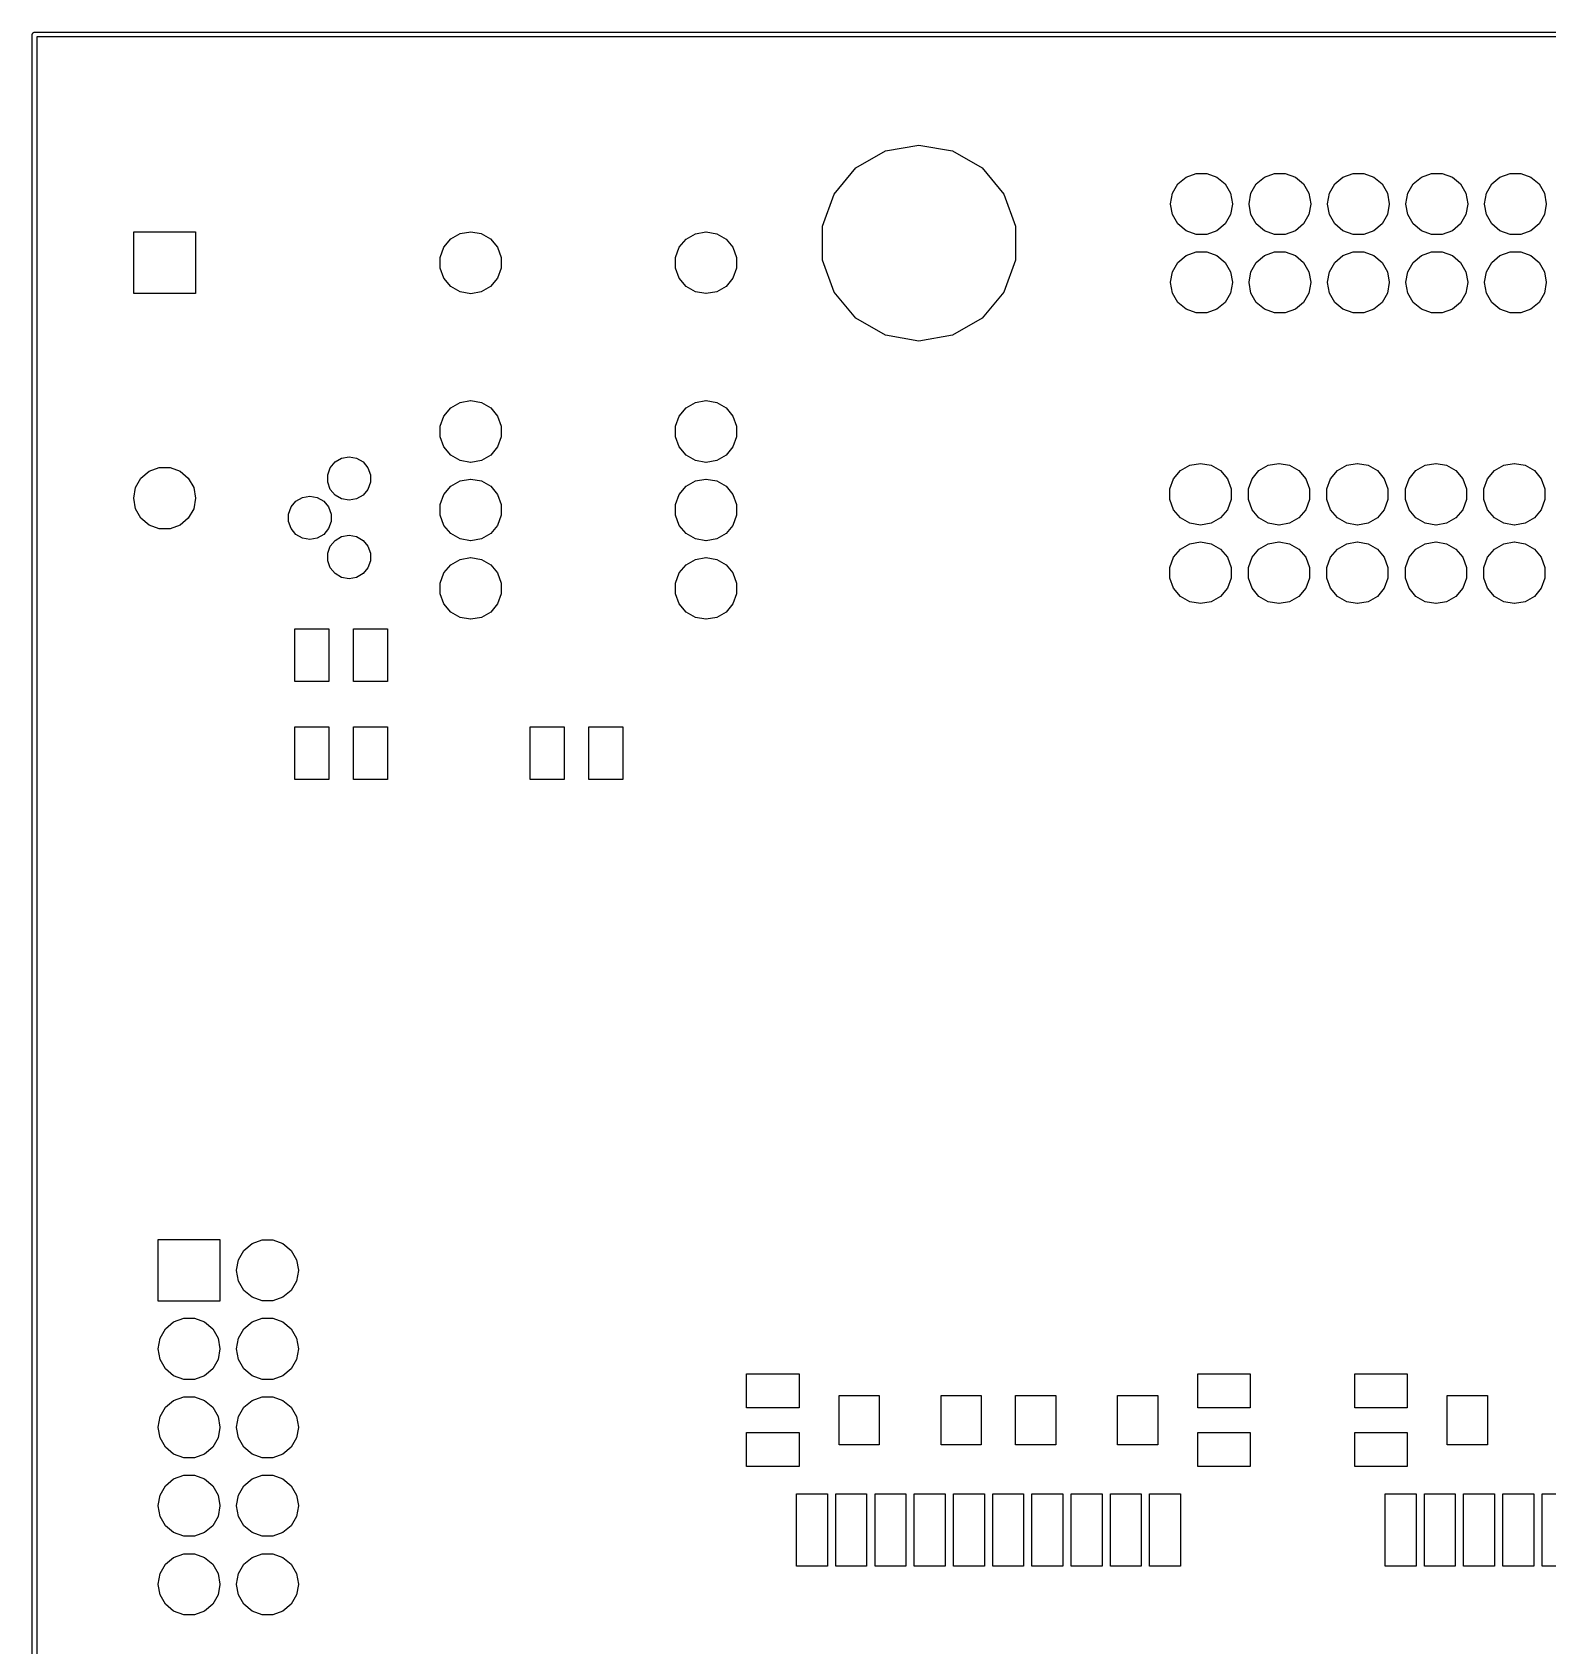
# Model space of a CAD drawing. Extents: x 25 to 125, y -125 to -25.
# Drawn here: x 24.9 to 74, y -77.2 to -24.9 of the extents above; entities that cross this region are included whole.
import ezdxf

# ---------------------------------------------------------------- set-up
doc = ezdxf.new("R2010")
doc.units = 0
doc.header["$MEASUREMENT"] = 0
doc.layers.add('BLACK', color=7, linetype='CONTINUOUS')

msp = doc.modelspace()

# ---------------------------------------------------------------- linework, layer by layer
at = {"layer": 'Black'}
for p, q in [((24.925, -25), (24.9261, -24.9935)), ((24.925, -125), (24.925, -25)), ((24.9261, -24.987), (24.9284, -24.9808)), ((24.9261, -24.9935), (24.9261, -24.987)), ((24.9284, -24.9808), (24.9295, -24.9743)), ((24.9295, -24.9743), (24.9328, -24.9687)), ((24.9328, -24.9687), (24.935, -24.9625)), ((24.935, -24.9625), (24.9393, -24.9575)), ((24.9393, -24.9575), (24.9425, -24.9518)), ((24.9425, -24.9518), (24.9476, -24.9476)), ((24.9476, -24.9476), (24.9518, -24.9425)), ((24.9518, -24.9425), (24.9575, -24.9393)), ((24.9575, -24.9393), (24.9625, -24.935)), ((24.9625, -24.935), (24.9687, -24.9328)), ((24.9687, -24.9328), (24.9743, -24.9295)), ((24.9743, -24.9295), (24.9808, -24.9284)), ((24.9808, -24.9284), (24.987, -24.9261)), ((24.987, -24.9261), (24.9935, -24.9261)), ((24.9935, -24.9261), (25, -24.925)), ((25, -24.925), (125, -24.925)), ((25.075, -25.075), (25.075, -124.925)), ((124.925, -25.075), (25.075, -25.075)), ((52.54, -28.7671), (53.6257, -28.5756)), ((53.6257, -28.5756), (54.7115, -28.7671)), ((51.5853, -29.3183), (52.54, -28.7671)), ((54.7115, -28.7671), (55.6662, -29.3183)), ((50.8767, -30.1628), (51.5853, -29.3183)), ((55.6662, -29.3183), (56.3748, -30.1628)), ((62.0037, -29.8334), (62.2697, -29.6102)), ((62.2697, -29.6102), (62.5961, -29.4914)), ((62.5961, -29.4914), (62.9434, -29.4914)), ((62.9434, -29.4914), (63.2697, -29.6102)), ((63.2697, -29.6102), (63.5358, -29.8334)), ((64.5437, -29.8334), (64.8097, -29.6102)), ((64.8097, -29.6102), (65.1361, -29.4914)), ((65.1361, -29.4914), (65.4834, -29.4914)), ((65.4834, -29.4914), (65.8097, -29.6102)), ((65.8097, -29.6102), (66.0758, -29.8334)), ((67.0837, -29.8334), (67.3498, -29.6102)), ((67.3498, -29.6102), (67.6761, -29.4914)), ((67.6761, -29.4914), (68.0234, -29.4914)), ((68.0234, -29.4914), (68.3498, -29.6102)), ((68.3498, -29.6102), (68.6158, -29.8334)), ((69.6237, -29.8334), (69.8897, -29.6102)), ((69.8897, -29.6102), (70.2161, -29.4914)), ((70.2161, -29.4914), (70.5634, -29.4914)), ((70.5634, -29.4914), (70.8897, -29.6102)), ((70.8897, -29.6102), (71.1558, -29.8334)), ((72.1637, -29.8334), (72.4297, -29.6102)), ((72.4297, -29.6102), (72.7561, -29.4914)), ((72.7561, -29.4914), (73.1034, -29.4914)), ((73.1034, -29.4914), (73.4297, -29.6102)), ((73.4297, -29.6102), (73.6958, -29.8334)), ((50.4996, -31.1988), (50.8767, -30.1628)), ((56.3748, -30.1628), (56.7519, -31.1988)), ((61.7697, -30.4762), (61.8301, -30.1342)), ((61.8301, -30.1342), (62.0037, -29.8334)), ((63.5358, -29.8334), (63.7094, -30.1342)), ((63.7094, -30.1342), (63.7697, -30.4762)), ((64.3097, -30.4762), (64.3701, -30.1342)), ((64.3701, -30.1342), (64.5437, -29.8334)), ((66.0758, -29.8334), (66.2494, -30.1342)), ((66.2494, -30.1342), (66.3097, -30.4762)), ((66.8498, -30.4762), (66.9101, -30.1342)), ((66.9101, -30.1342), (67.0837, -29.8334)), ((68.6158, -29.8334), (68.7894, -30.1342)), ((68.7894, -30.1342), (68.8498, -30.4762)), ((69.3897, -30.4762), (69.4501, -30.1342)), ((69.4501, -30.1342), (69.6237, -29.8334)), ((71.1558, -29.8334), (71.3294, -30.1342)), ((71.3294, -30.1342), (71.3897, -30.4762)), ((71.9297, -30.4762), (71.9901, -30.1342)), ((71.9901, -30.1342), (72.1637, -29.8334)), ((73.6958, -29.8334), (73.8694, -30.1342)), ((73.8694, -30.1342), (73.9297, -30.4762)), ((61.7697, -30.4838), (61.7697, -30.4762)), ((61.8301, -30.8258), (61.7697, -30.4838)), ((63.7697, -30.4838), (63.7094, -30.8258)), ((63.7697, -30.4762), (63.7697, -30.4838)), ((64.3097, -30.4838), (64.3097, -30.4762)), ((64.3701, -30.8258), (64.3097, -30.4838)), ((66.3097, -30.4838), (66.2494, -30.8258)), ((66.3097, -30.4762), (66.3097, -30.4838)), ((66.8498, -30.4838), (66.8498, -30.4762)), ((66.9101, -30.8258), (66.8498, -30.4838)), ((68.8498, -30.4838), (68.7894, -30.8258)), ((68.8498, -30.4762), (68.8498, -30.4838)), ((69.3897, -30.4838), (69.3897, -30.4762)), ((69.4501, -30.8258), (69.3897, -30.4838)), ((71.3897, -30.4838), (71.3294, -30.8258)), ((71.3897, -30.4762), (71.3897, -30.4838)), ((71.9297, -30.4838), (71.9297, -30.4762)), ((71.9901, -30.8258), (71.9297, -30.4838)), ((73.9297, -30.4838), (73.8694, -30.8258)), ((73.9297, -30.4762), (73.9297, -30.4838)), ((50.4996, -32.3012), (50.4996, -31.1988)), ((56.7519, -31.1988), (56.7519, -32.3012)), ((62.0037, -31.1266), (61.8301, -30.8258)), ((62.2697, -31.3498), (62.0037, -31.1266)), ((63.5358, -31.1266), (63.2697, -31.3498)), ((63.7094, -30.8258), (63.5358, -31.1266)), ((64.5437, -31.1266), (64.3701, -30.8258)), ((64.8097, -31.3498), (64.5437, -31.1266)), ((66.0758, -31.1266), (65.8097, -31.3498)), ((66.2494, -30.8258), (66.0758, -31.1266)), ((67.0837, -31.1266), (66.9101, -30.8258)), ((67.3498, -31.3498), (67.0837, -31.1266)), ((68.6158, -31.1266), (68.3498, -31.3498)), ((68.7894, -30.8258), (68.6158, -31.1266)), ((69.6237, -31.1266), (69.4501, -30.8258)), ((69.8897, -31.3498), (69.6237, -31.1266)), ((71.1558, -31.1266), (70.8897, -31.3498)), ((71.3294, -30.8258), (71.1558, -31.1266)), ((72.1637, -31.1266), (71.9901, -30.8258)), ((72.4297, -31.3498), (72.1637, -31.1266)), ((73.6958, -31.1266), (73.4297, -31.3498)), ((73.8694, -30.8258), (73.6958, -31.1266)), ((28.21, -33.385), (28.21, -31.385)), ((28.21, -31.385), (30.21, -31.385)), ((30.21, -31.385), (30.21, -33.385)), ((38.2467, -31.8831), (38.4708, -31.616)), ((38.4708, -31.616), (38.7727, -31.4417)), ((38.7727, -31.4417), (39.116, -31.3812)), ((39.116, -31.3812), (39.4593, -31.4417)), ((39.4593, -31.4417), (39.7612, -31.616)), ((39.7612, -31.616), (39.9853, -31.8831)), ((45.8662, -31.885), (46.0894, -31.619)), ((46.0894, -31.619), (46.3902, -31.4453)), ((46.3902, -31.4453), (46.7322, -31.385)), ((46.7322, -31.385), (46.7398, -31.385)), ((46.7398, -31.385), (47.0818, -31.4453)), ((47.0818, -31.4453), (47.3826, -31.619)), ((47.3826, -31.619), (47.6058, -31.885)), ((62.5961, -31.4686), (62.2697, -31.3498)), ((62.9434, -31.4686), (62.5961, -31.4686)), ((63.2697, -31.3498), (62.9434, -31.4686)), ((65.1361, -31.4686), (64.8097, -31.3498)), ((65.4834, -31.4686), (65.1361, -31.4686)), ((65.8097, -31.3498), (65.4834, -31.4686)), ((67.6761, -31.4686), (67.3498, -31.3498)), ((68.0234, -31.4686), (67.6761, -31.4686)), ((68.3498, -31.3498), (68.0234, -31.4686)), ((70.2161, -31.4686), (69.8897, -31.3498)), ((70.5634, -31.4686), (70.2161, -31.4686)), ((70.8897, -31.3498), (70.5634, -31.4686)), ((72.7561, -31.4686), (72.4297, -31.3498)), ((73.1034, -31.4686), (72.7561, -31.4686)), ((73.4297, -31.3498), (73.1034, -31.4686)), ((38.1274, -32.2107), (38.2467, -31.8831)), ((38.1274, -32.5593), (38.1274, -32.2107)), ((39.9853, -31.8831), (40.1046, -32.2107)), ((40.1046, -32.2107), (40.1046, -32.5593)), ((45.7474, -32.2114), (45.8662, -31.885)), ((45.7474, -32.5586), (45.7474, -32.2114)), ((47.6058, -31.885), (47.7246, -32.2114)), ((47.7246, -32.2114), (47.7246, -32.5586)), ((50.8767, -33.3372), (50.4996, -32.3012)), ((56.7519, -32.3012), (56.3748, -33.3372)), ((61.8301, -32.6742), (62.0037, -32.3734)), ((62.0037, -32.3734), (62.2697, -32.1502)), ((62.2697, -32.1502), (62.5961, -32.0314)), ((62.5961, -32.0314), (62.9434, -32.0314)), ((62.9434, -32.0314), (63.2697, -32.1502)), ((63.2697, -32.1502), (63.5358, -32.3734)), ((63.5358, -32.3734), (63.7094, -32.6742)), ((64.3701, -32.6742), (64.5437, -32.3734)), ((64.5437, -32.3734), (64.8097, -32.1502)), ((64.8097, -32.1502), (65.1361, -32.0314)), ((65.1361, -32.0314), (65.4834, -32.0314)), ((65.4834, -32.0314), (65.8097, -32.1502)), ((65.8097, -32.1502), (66.0758, -32.3734)), ((66.0758, -32.3734), (66.2494, -32.6742)), ((66.9101, -32.6742), (67.0837, -32.3734)), ((67.0837, -32.3734), (67.3498, -32.1502)), ((67.3498, -32.1502), (67.6761, -32.0314)), ((67.6761, -32.0314), (68.0234, -32.0314)), ((68.0234, -32.0314), (68.3498, -32.1502)), ((68.3498, -32.1502), (68.6158, -32.3734)), ((68.6158, -32.3734), (68.7894, -32.6742)), ((69.4501, -32.6742), (69.6237, -32.3734)), ((69.6237, -32.3734), (69.8897, -32.1502)), ((69.8897, -32.1502), (70.2161, -32.0314)), ((70.2161, -32.0314), (70.5634, -32.0314)), ((70.5634, -32.0314), (70.8897, -32.1502)), ((70.8897, -32.1502), (71.1558, -32.3734)), ((71.1558, -32.3734), (71.3294, -32.6742)), ((71.9901, -32.6742), (72.1637, -32.3734)), ((72.1637, -32.3734), (72.4297, -32.1502)), ((72.4297, -32.1502), (72.7561, -32.0314)), ((72.7561, -32.0314), (73.1034, -32.0314)), ((73.1034, -32.0314), (73.4297, -32.1502)), ((73.4297, -32.1502), (73.6958, -32.3734)), ((73.6958, -32.3734), (73.8694, -32.6742)), ((38.2467, -32.8869), (38.1274, -32.5593)), ((38.4708, -33.154), (38.2467, -32.8869)), ((39.9853, -32.8869), (39.7612, -33.154)), ((40.1046, -32.5593), (39.9853, -32.8869)), ((45.8662, -32.885), (45.7474, -32.5586)), ((46.0894, -33.151), (45.8662, -32.885)), ((47.6058, -32.885), (47.3826, -33.151)), ((47.7246, -32.5586), (47.6058, -32.885)), ((61.7697, -33.0162), (61.8301, -32.6742)), ((63.7094, -32.6742), (63.7697, -33.0162)), ((64.3097, -33.0162), (64.3701, -32.6742)), ((66.2494, -32.6742), (66.3097, -33.0162)), ((66.8498, -33.0162), (66.9101, -32.6742)), ((68.7894, -32.6742), (68.8498, -33.0162)), ((69.3897, -33.0162), (69.4501, -32.6742)), ((71.3294, -32.6742), (71.3897, -33.0162)), ((71.9297, -33.0162), (71.9901, -32.6742)), ((73.8694, -32.6742), (73.9297, -33.0162)), ((30.21, -33.385), (28.21, -33.385)), ((38.7727, -33.3283), (38.4708, -33.154)), ((39.116, -33.3888), (38.7727, -33.3283)), ((39.4593, -33.3283), (39.116, -33.3888)), ((39.7612, -33.154), (39.4593, -33.3283)), ((46.3902, -33.3247), (46.0894, -33.151)), ((46.7322, -33.385), (46.3902, -33.3247)), ((46.7398, -33.385), (46.7322, -33.385)), ((47.0818, -33.3247), (46.7398, -33.385)), ((47.3826, -33.151), (47.0818, -33.3247)), ((51.5853, -34.1817), (50.8767, -33.3372)), ((56.3748, -33.3372), (55.6662, -34.1817)), ((61.7697, -33.0238), (61.7697, -33.0162)), ((61.8301, -33.3658), (61.7697, -33.0238)), ((62.0037, -33.6666), (61.8301, -33.3658)), ((63.7094, -33.3658), (63.5358, -33.6666)), ((63.7697, -33.0238), (63.7094, -33.3658)), ((63.7697, -33.0162), (63.7697, -33.0238)), ((64.3097, -33.0238), (64.3097, -33.0162)), ((64.3701, -33.3658), (64.3097, -33.0238)), ((64.5437, -33.6666), (64.3701, -33.3658)), ((66.2494, -33.3658), (66.0758, -33.6666)), ((66.3097, -33.0238), (66.2494, -33.3658)), ((66.3097, -33.0162), (66.3097, -33.0238)), ((66.8498, -33.0238), (66.8498, -33.0162)), ((66.9101, -33.3658), (66.8498, -33.0238)), ((67.0837, -33.6666), (66.9101, -33.3658)), ((68.7894, -33.3658), (68.6158, -33.6666)), ((68.8498, -33.0238), (68.7894, -33.3658)), ((68.8498, -33.0162), (68.8498, -33.0238)), ((69.3897, -33.0238), (69.3897, -33.0162)), ((69.4501, -33.3658), (69.3897, -33.0238)), ((69.6237, -33.6666), (69.4501, -33.3658)), ((71.3294, -33.3658), (71.1558, -33.6666)), ((71.3897, -33.0238), (71.3294, -33.3658)), ((71.3897, -33.0162), (71.3897, -33.0238)), ((71.9297, -33.0238), (71.9297, -33.0162)), ((71.9901, -33.3658), (71.9297, -33.0238)), ((72.1637, -33.6666), (71.9901, -33.3658)), ((73.8694, -33.3658), (73.6958, -33.6666)), ((73.9297, -33.0238), (73.8694, -33.3658)), ((73.9297, -33.0162), (73.9297, -33.0238)), ((62.2697, -33.8898), (62.0037, -33.6666)), ((62.5961, -34.0086), (62.2697, -33.8898)), ((63.2697, -33.8898), (62.9434, -34.0086)), ((63.5358, -33.6666), (63.2697, -33.8898)), ((64.8097, -33.8898), (64.5437, -33.6666)), ((65.1361, -34.0086), (64.8097, -33.8898)), ((65.8097, -33.8898), (65.4834, -34.0086)), ((66.0758, -33.6666), (65.8097, -33.8898)), ((67.3498, -33.8898), (67.0837, -33.6666)), ((67.6761, -34.0086), (67.3498, -33.8898)), ((68.3498, -33.8898), (68.0234, -34.0086)), ((68.6158, -33.6666), (68.3498, -33.8898)), ((69.8897, -33.8898), (69.6237, -33.6666)), ((70.2161, -34.0086), (69.8897, -33.8898)), ((70.8897, -33.8898), (70.5634, -34.0086)), ((71.1558, -33.6666), (70.8897, -33.8898)), ((72.4297, -33.8898), (72.1637, -33.6666)), ((72.7561, -34.0086), (72.4297, -33.8898)), ((73.4297, -33.8898), (73.1034, -34.0086)), ((73.6958, -33.6666), (73.4297, -33.8898)), ((52.54, -34.7329), (51.5853, -34.1817)), ((55.6662, -34.1817), (54.7115, -34.7329)), ((62.9434, -34.0086), (62.5961, -34.0086)), ((65.4834, -34.0086), (65.1361, -34.0086)), ((68.0234, -34.0086), (67.6761, -34.0086)), ((70.5634, -34.0086), (70.2161, -34.0086)), ((73.1034, -34.0086), (72.7561, -34.0086)), ((53.6257, -34.9244), (52.54, -34.7329)), ((54.7115, -34.7329), (53.6257, -34.9244)), ((38.4694, -37.08), (38.7702, -36.9063)), ((38.7702, -36.9063), (39.1122, -36.846)), ((39.1122, -36.846), (39.1198, -36.846)), ((39.1198, -36.846), (39.4618, -36.9063)), ((39.4618, -36.9063), (39.7626, -37.08)), ((46.0894, -37.08), (46.3902, -36.9063)), ((46.3902, -36.9063), (46.7322, -36.846)), ((46.7322, -36.846), (46.7398, -36.846)), ((46.7398, -36.846), (47.0818, -36.9063)), ((47.0818, -36.9063), (47.3826, -37.08)), ((38.1274, -37.6724), (38.2462, -37.346)), ((38.2462, -37.346), (38.4694, -37.08)), ((39.7626, -37.08), (39.9858, -37.346)), ((39.9858, -37.346), (40.1046, -37.6724)), ((45.7474, -37.6724), (45.8662, -37.346)), ((45.8662, -37.346), (46.0894, -37.08)), ((47.3826, -37.08), (47.6058, -37.346)), ((47.6058, -37.346), (47.7246, -37.6724)), ((38.1274, -38.0196), (38.1274, -37.6724)), ((38.2462, -38.346), (38.1274, -38.0196)), ((40.1046, -38.0196), (39.9858, -38.346)), ((40.1046, -37.6724), (40.1046, -38.0196)), ((45.7474, -38.0196), (45.7474, -37.6724)), ((45.8662, -38.346), (45.7474, -38.0196)), ((47.7246, -38.0196), (47.6058, -38.346)), ((47.7246, -37.6724), (47.7246, -38.0196)), ((38.4694, -38.612), (38.2462, -38.346)), ((38.7702, -38.7857), (38.4694, -38.612)), ((39.7626, -38.612), (39.4618, -38.7857)), ((39.9858, -38.346), (39.7626, -38.612)), ((46.0894, -38.612), (45.8662, -38.346)), ((46.3902, -38.7857), (46.0894, -38.612)), ((47.3826, -38.612), (47.0818, -38.7857)), ((47.6058, -38.346), (47.3826, -38.612)), ((28.444, -39.3584), (28.71, -39.1352)), ((28.71, -39.1352), (29.0364, -39.0164)), ((29.0364, -39.0164), (29.3836, -39.0164)), ((29.3836, -39.0164), (29.71, -39.1352)), ((29.71, -39.1352), (29.976, -39.3584)), ((34.4866, -39.2479), (34.5701, -39.0185)), ((34.5701, -39.0185), (34.7271, -38.8314)), ((34.7271, -38.8314), (34.9385, -38.7093)), ((34.9385, -38.7093), (35.179, -38.6669)), ((35.179, -38.6669), (35.4195, -38.7093)), ((35.4195, -38.7093), (35.6309, -38.8314)), ((35.6309, -38.8314), (35.7879, -39.0185)), ((35.7879, -39.0185), (35.8714, -39.2479)), ((39.1122, -38.846), (38.7702, -38.7857)), ((39.1198, -38.846), (39.1122, -38.846)), ((39.4618, -38.7857), (39.1198, -38.846)), ((46.7322, -38.846), (46.3902, -38.7857)), ((46.7398, -38.846), (46.7322, -38.846)), ((47.0818, -38.7857), (46.7398, -38.846)), ((61.8682, -39.378), (62.0914, -39.112)), ((62.0914, -39.112), (62.3922, -38.9383)), ((62.3922, -38.9383), (62.7342, -38.878)), ((62.7342, -38.878), (62.7418, -38.878)), ((62.7418, -38.878), (63.0838, -38.9383)), ((63.0838, -38.9383), (63.3846, -39.112)), ((63.3846, -39.112), (63.6078, -39.378)), ((64.4082, -39.378), (64.6314, -39.112)), ((64.6314, -39.112), (64.9322, -38.9383)), ((64.9322, -38.9383), (65.2742, -38.878)), ((65.2742, -38.878), (65.2818, -38.878)), ((65.2818, -38.878), (65.6238, -38.9383)), ((65.6238, -38.9383), (65.9246, -39.112)), ((65.9246, -39.112), (66.1478, -39.378)), ((66.9482, -39.378), (67.1714, -39.112)), ((67.1714, -39.112), (67.4722, -38.9383)), ((67.4722, -38.9383), (67.8142, -38.878)), ((67.8142, -38.878), (67.8218, -38.878)), ((67.8218, -38.878), (68.1638, -38.9383)), ((68.1638, -38.9383), (68.4646, -39.112)), ((68.4646, -39.112), (68.6878, -39.378)), ((69.4882, -39.378), (69.7114, -39.112)), ((69.7114, -39.112), (70.0122, -38.9383)), ((70.0122, -38.9383), (70.3542, -38.878)), ((70.3542, -38.878), (70.3618, -38.878)), ((70.3618, -38.878), (70.7038, -38.9383)), ((70.7038, -38.9383), (71.0046, -39.112)), ((71.0046, -39.112), (71.2278, -39.378)), ((72.0282, -39.378), (72.2514, -39.112)), ((72.2514, -39.112), (72.5522, -38.9383)), ((72.5522, -38.9383), (72.8942, -38.878)), ((72.8942, -38.878), (72.9018, -38.878)), ((72.9018, -38.878), (73.2438, -38.9383)), ((73.2438, -38.9383), (73.5446, -39.112)), ((73.5446, -39.112), (73.7678, -39.378)), ((28.21, -40.0012), (28.2703, -39.6592)), ((28.2703, -39.6592), (28.444, -39.3584)), ((29.976, -39.3584), (30.1497, -39.6592)), ((30.1497, -39.6592), (30.21, -40.0012)), ((34.4866, -39.4921), (34.4866, -39.2479)), ((34.5701, -39.7215), (34.4866, -39.4921)), ((35.8714, -39.4921), (35.7879, -39.7215)), ((35.8714, -39.2479), (35.8714, -39.4921)), ((38.2462, -39.886), (38.4694, -39.62)), ((38.4694, -39.62), (38.7702, -39.4463)), ((38.7702, -39.4463), (39.1122, -39.386)), ((39.1122, -39.386), (39.1198, -39.386)), ((39.1198, -39.386), (39.4618, -39.4463)), ((39.4618, -39.4463), (39.7626, -39.62)), ((39.7626, -39.62), (39.9858, -39.886)), ((45.8662, -39.886), (46.0894, -39.62)), ((46.0894, -39.62), (46.3902, -39.4463)), ((46.3902, -39.4463), (46.7322, -39.386)), ((46.7322, -39.386), (46.7398, -39.386)), ((46.7398, -39.386), (47.0818, -39.4463)), ((47.0818, -39.4463), (47.3826, -39.62)), ((47.3826, -39.62), (47.6058, -39.886)), ((61.7494, -39.7044), (61.8682, -39.378)), ((63.6078, -39.378), (63.7266, -39.7044)), ((64.2894, -39.7044), (64.4082, -39.378)), ((66.1478, -39.378), (66.2666, -39.7044)), ((66.8294, -39.7044), (66.9482, -39.378)), ((68.6878, -39.378), (68.8066, -39.7044)), ((69.3694, -39.7044), (69.4882, -39.378)), ((71.2278, -39.378), (71.3466, -39.7044)), ((71.9094, -39.7044), (72.0282, -39.378)), ((73.7678, -39.378), (73.8866, -39.7044)), ((28.21, -40.0088), (28.21, -40.0012)), ((28.2703, -40.3508), (28.21, -40.0088)), ((30.21, -40.0088), (30.1497, -40.3508)), ((30.21, -40.0012), (30.21, -40.0088)), ((33.3001, -40.2885), (33.4571, -40.1014)), ((33.4571, -40.1014), (33.6685, -39.9793)), ((33.6685, -39.9793), (33.909, -39.9369)), ((33.909, -39.9369), (34.1495, -39.9793)), ((34.1495, -39.9793), (34.3609, -40.1014)), ((34.3609, -40.1014), (34.5179, -40.2885)), ((34.7271, -39.9086), (34.5701, -39.7215)), ((34.9385, -40.0307), (34.7271, -39.9086)), ((35.179, -40.0731), (34.9385, -40.0307)), ((35.4195, -40.0307), (35.179, -40.0731)), ((35.6309, -39.9086), (35.4195, -40.0307)), ((35.7879, -39.7215), (35.6309, -39.9086)), ((38.1274, -40.2124), (38.2462, -39.886)), ((38.1274, -40.5596), (38.1274, -40.2124)), ((39.9858, -39.886), (40.1046, -40.2124)), ((40.1046, -40.2124), (40.1046, -40.5596)), ((45.7474, -40.2124), (45.8662, -39.886)), ((45.7474, -40.5596), (45.7474, -40.2124)), ((47.6058, -39.886), (47.7246, -40.2124)), ((47.7246, -40.2124), (47.7246, -40.5596)), ((61.7494, -40.0516), (61.7494, -39.7044)), ((61.8682, -40.378), (61.7494, -40.0516)), ((63.7266, -40.0516), (63.6078, -40.378)), ((63.7266, -39.7044), (63.7266, -40.0516)), ((64.2894, -40.0516), (64.2894, -39.7044)), ((64.4082, -40.378), (64.2894, -40.0516)), ((66.2666, -40.0516), (66.1478, -40.378)), ((66.2666, -39.7044), (66.2666, -40.0516)), ((66.8294, -40.0516), (66.8294, -39.7044)), ((66.9482, -40.378), (66.8294, -40.0516)), ((68.8066, -40.0516), (68.6878, -40.378)), ((68.8066, -39.7044), (68.8066, -40.0516)), ((69.3694, -40.0516), (69.3694, -39.7044)), ((69.4882, -40.378), (69.3694, -40.0516)), ((71.3466, -40.0516), (71.2278, -40.378)), ((71.3466, -39.7044), (71.3466, -40.0516)), ((71.9094, -40.0516), (71.9094, -39.7044)), ((72.0282, -40.378), (71.9094, -40.0516)), ((73.8866, -40.0516), (73.7678, -40.378)), ((73.8866, -39.7044), (73.8866, -40.0516)), ((28.444, -40.6516), (28.2703, -40.3508)), ((28.71, -40.8748), (28.444, -40.6516)), ((29.976, -40.6516), (29.71, -40.8748)), ((30.1497, -40.3508), (29.976, -40.6516)), ((33.2166, -40.5179), (33.3001, -40.2885)), ((33.2166, -40.7621), (33.2166, -40.5179)), ((34.5179, -40.2885), (34.6014, -40.5179)), ((34.6014, -40.5179), (34.6014, -40.7621)), ((38.2462, -40.886), (38.1274, -40.5596)), ((40.1046, -40.5596), (39.9858, -40.886)), ((45.8662, -40.886), (45.7474, -40.5596)), ((47.7246, -40.5596), (47.6058, -40.886)), ((62.0914, -40.644), (61.8682, -40.378)), ((62.3922, -40.8177), (62.0914, -40.644)), ((63.3846, -40.644), (63.0838, -40.8177)), ((63.6078, -40.378), (63.3846, -40.644)), ((64.6314, -40.644), (64.4082, -40.378)), ((64.9322, -40.8177), (64.6314, -40.644)), ((65.9246, -40.644), (65.6238, -40.8177)), ((66.1478, -40.378), (65.9246, -40.644)), ((67.1714, -40.644), (66.9482, -40.378)), ((67.4722, -40.8177), (67.1714, -40.644)), ((68.4646, -40.644), (68.1638, -40.8177)), ((68.6878, -40.378), (68.4646, -40.644)), ((69.7114, -40.644), (69.4882, -40.378)), ((70.0122, -40.8177), (69.7114, -40.644)), ((71.0046, -40.644), (70.7038, -40.8177)), ((71.2278, -40.378), (71.0046, -40.644)), ((72.2514, -40.644), (72.0282, -40.378)), ((72.5522, -40.8177), (72.2514, -40.644)), ((73.5446, -40.644), (73.2438, -40.8177)), ((73.7678, -40.378), (73.5446, -40.644)), ((29.0364, -40.9936), (28.71, -40.8748)), ((29.3836, -40.9936), (29.0364, -40.9936)), ((29.71, -40.8748), (29.3836, -40.9936)), ((33.3001, -40.9915), (33.2166, -40.7621)), ((33.4571, -41.1786), (33.3001, -40.9915)), ((33.6685, -41.3007), (33.4571, -41.1786)), ((34.3609, -41.1786), (34.1495, -41.3007)), ((34.5179, -40.9915), (34.3609, -41.1786)), ((34.6014, -40.7621), (34.5179, -40.9915)), ((34.7271, -41.3714), (34.9385, -41.2493)), ((34.9385, -41.2493), (35.179, -41.2069)), ((35.179, -41.2069), (35.4195, -41.2493)), ((35.4195, -41.2493), (35.6309, -41.3714)), ((38.4694, -41.152), (38.2462, -40.886)), ((38.7702, -41.3257), (38.4694, -41.152)), ((39.7626, -41.152), (39.4618, -41.3257)), ((39.9858, -40.886), (39.7626, -41.152)), ((46.0894, -41.152), (45.8662, -40.886)), ((46.3902, -41.3257), (46.0894, -41.152)), ((47.3826, -41.152), (47.0818, -41.3257)), ((47.6058, -40.886), (47.3826, -41.152)), ((62.7342, -40.878), (62.3922, -40.8177)), ((62.7418, -40.878), (62.7342, -40.878)), ((63.0838, -40.8177), (62.7418, -40.878)), ((65.2742, -40.878), (64.9322, -40.8177)), ((65.2818, -40.878), (65.2742, -40.878)), ((65.6238, -40.8177), (65.2818, -40.878)), ((67.8142, -40.878), (67.4722, -40.8177)), ((67.8218, -40.878), (67.8142, -40.878)), ((68.1638, -40.8177), (67.8218, -40.878)), ((70.3542, -40.878), (70.0122, -40.8177)), ((70.3618, -40.878), (70.3542, -40.878)), ((70.7038, -40.8177), (70.3618, -40.878)), ((72.8942, -40.878), (72.5522, -40.8177)), ((72.9018, -40.878), (72.8942, -40.878)), ((73.2438, -40.8177), (72.9018, -40.878)), ((33.909, -41.3431), (33.6685, -41.3007)), ((34.1495, -41.3007), (33.909, -41.3431)), ((34.4866, -41.7879), (34.5701, -41.5585)), ((34.5701, -41.5585), (34.7271, -41.3714)), ((35.6309, -41.3714), (35.7879, -41.5585)), ((35.7879, -41.5585), (35.8714, -41.7879)), ((39.1122, -41.386), (38.7702, -41.3257)), ((39.1198, -41.386), (39.1122, -41.386)), ((39.4618, -41.3257), (39.1198, -41.386)), ((46.7322, -41.386), (46.3902, -41.3257)), ((46.7398, -41.386), (46.7322, -41.386)), ((47.0818, -41.3257), (46.7398, -41.386)), ((61.8682, -41.918), (62.0914, -41.652)), ((62.0914, -41.652), (62.3922, -41.4783)), ((62.3922, -41.4783), (62.7342, -41.418)), ((62.7342, -41.418), (62.7418, -41.418)), ((62.7418, -41.418), (63.0838, -41.4783)), ((63.0838, -41.4783), (63.3846, -41.652)), ((63.3846, -41.652), (63.6078, -41.918)), ((64.4082, -41.918), (64.6314, -41.652)), ((64.6314, -41.652), (64.9322, -41.4783)), ((64.9322, -41.4783), (65.2742, -41.418)), ((65.2742, -41.418), (65.2818, -41.418)), ((65.2818, -41.418), (65.6238, -41.4783)), ((65.6238, -41.4783), (65.9246, -41.652)), ((65.9246, -41.652), (66.1478, -41.918)), ((66.9482, -41.918), (67.1714, -41.652)), ((67.1714, -41.652), (67.4722, -41.4783)), ((67.4722, -41.4783), (67.8142, -41.418)), ((67.8142, -41.418), (67.8218, -41.418)), ((67.8218, -41.418), (68.1638, -41.4783)), ((68.1638, -41.4783), (68.4646, -41.652)), ((68.4646, -41.652), (68.6878, -41.918)), ((69.4882, -41.918), (69.7114, -41.652)), ((69.7114, -41.652), (70.0122, -41.4783)), ((70.0122, -41.4783), (70.3542, -41.418)), ((70.3542, -41.418), (70.3618, -41.418)), ((70.3618, -41.418), (70.7038, -41.4783)), ((70.7038, -41.4783), (71.0046, -41.652)), ((71.0046, -41.652), (71.2278, -41.918)), ((72.0282, -41.918), (72.2514, -41.652)), ((72.2514, -41.652), (72.5522, -41.4783)), ((72.5522, -41.4783), (72.8942, -41.418)), ((72.8942, -41.418), (72.9018, -41.418)), ((72.9018, -41.418), (73.2438, -41.4783)), ((73.2438, -41.4783), (73.5446, -41.652)), ((73.5446, -41.652), (73.7678, -41.918)), ((34.4866, -42.0321), (34.4866, -41.7879)), ((34.5701, -42.2615), (34.4866, -42.0321)), ((34.7271, -42.4486), (34.5701, -42.2615)), ((35.7879, -42.2615), (35.6309, -42.4486)), ((35.8714, -42.0321), (35.7879, -42.2615)), ((35.8714, -41.7879), (35.8714, -42.0321)), ((38.2462, -42.426), (38.4694, -42.16)), ((38.4694, -42.16), (38.7702, -41.9863)), ((38.7702, -41.9863), (39.1122, -41.926)), ((39.1122, -41.926), (39.1198, -41.926)), ((39.1198, -41.926), (39.4618, -41.9863)), ((39.4618, -41.9863), (39.7626, -42.16)), ((39.7626, -42.16), (39.9858, -42.426)), ((45.8662, -42.426), (46.0894, -42.16)), ((46.0894, -42.16), (46.3902, -41.9863)), ((46.3902, -41.9863), (46.7322, -41.926)), ((46.7322, -41.926), (46.7398, -41.926)), ((46.7398, -41.926), (47.0818, -41.9863)), ((47.0818, -41.9863), (47.3826, -42.16)), ((47.3826, -42.16), (47.6058, -42.426)), ((61.7494, -42.2444), (61.8682, -41.918)), ((61.7494, -42.5916), (61.7494, -42.2444)), ((63.6078, -41.918), (63.7266, -42.2444)), ((63.7266, -42.2444), (63.7266, -42.5916)), ((64.2894, -42.2444), (64.4082, -41.918)), ((64.2894, -42.5916), (64.2894, -42.2444)), ((66.1478, -41.918), (66.2666, -42.2444)), ((66.2666, -42.2444), (66.2666, -42.5916)), ((66.8294, -42.2444), (66.9482, -41.918)), ((66.8294, -42.5916), (66.8294, -42.2444)), ((68.6878, -41.918), (68.8066, -42.2444)), ((68.8066, -42.2444), (68.8066, -42.5916)), ((69.3694, -42.2444), (69.4882, -41.918)), ((69.3694, -42.5916), (69.3694, -42.2444)), ((71.2278, -41.918), (71.3466, -42.2444)), ((71.3466, -42.2444), (71.3466, -42.5916)), ((71.9094, -42.2444), (72.0282, -41.918)), ((71.9094, -42.5916), (71.9094, -42.2444)), ((73.7678, -41.918), (73.8866, -42.2444)), ((73.8866, -42.2444), (73.8866, -42.5916)), ((34.9385, -42.5707), (34.7271, -42.4486)), ((35.179, -42.6131), (34.9385, -42.5707)), ((35.4195, -42.5707), (35.179, -42.6131)), ((35.6309, -42.4486), (35.4195, -42.5707)), ((38.1274, -42.7524), (38.2462, -42.426)), ((38.1274, -43.0996), (38.1274, -42.7524)), ((39.9858, -42.426), (40.1046, -42.7524)), ((40.1046, -42.7524), (40.1046, -43.0996)), ((45.7474, -42.7524), (45.8662, -42.426)), ((45.7474, -43.0996), (45.7474, -42.7524)), ((47.6058, -42.426), (47.7246, -42.7524)), ((47.7246, -42.7524), (47.7246, -43.0996)), ((61.8682, -42.918), (61.7494, -42.5916)), ((63.7266, -42.5916), (63.6078, -42.918)), ((64.4082, -42.918), (64.2894, -42.5916)), ((66.2666, -42.5916), (66.1478, -42.918)), ((66.9482, -42.918), (66.8294, -42.5916)), ((68.8066, -42.5916), (68.6878, -42.918)), ((69.4882, -42.918), (69.3694, -42.5916)), ((71.3466, -42.5916), (71.2278, -42.918)), ((72.0282, -42.918), (71.9094, -42.5916)), ((73.8866, -42.5916), (73.7678, -42.918)), ((38.2462, -43.426), (38.1274, -43.0996)), ((40.1046, -43.0996), (39.9858, -43.426)), ((45.8662, -43.426), (45.7474, -43.0996)), ((47.7246, -43.0996), (47.6058, -43.426)), ((62.0914, -43.184), (61.8682, -42.918)), ((62.3922, -43.3577), (62.0914, -43.184)), ((63.3846, -43.184), (63.0838, -43.3577)), ((63.6078, -42.918), (63.3846, -43.184)), ((64.6314, -43.184), (64.4082, -42.918)), ((64.9322, -43.3577), (64.6314, -43.184)), ((65.9246, -43.184), (65.6238, -43.3577)), ((66.1478, -42.918), (65.9246, -43.184)), ((67.1714, -43.184), (66.9482, -42.918)), ((67.4722, -43.3577), (67.1714, -43.184)), ((68.4646, -43.184), (68.1638, -43.3577)), ((68.6878, -42.918), (68.4646, -43.184)), ((69.7114, -43.184), (69.4882, -42.918)), ((70.0122, -43.3577), (69.7114, -43.184)), ((71.0046, -43.184), (70.7038, -43.3577)), ((71.2278, -42.918), (71.0046, -43.184)), ((72.2514, -43.184), (72.0282, -42.918)), ((72.5522, -43.3577), (72.2514, -43.184)), ((73.5446, -43.184), (73.2438, -43.3577)), ((73.7678, -42.918), (73.5446, -43.184)), ((38.4694, -43.692), (38.2462, -43.426)), ((38.7702, -43.8657), (38.4694, -43.692)), ((39.1122, -43.926), (38.7702, -43.8657)), ((39.4618, -43.8657), (39.1198, -43.926)), ((39.7626, -43.692), (39.4618, -43.8657)), ((39.9858, -43.426), (39.7626, -43.692)), ((46.0894, -43.692), (45.8662, -43.426)), ((46.3902, -43.8657), (46.0894, -43.692)), ((46.7322, -43.926), (46.3902, -43.8657)), ((47.0818, -43.8657), (46.7398, -43.926)), ((47.3826, -43.692), (47.0818, -43.8657)), ((47.6058, -43.426), (47.3826, -43.692)), ((62.7342, -43.418), (62.3922, -43.3577)), ((62.7418, -43.418), (62.7342, -43.418)), ((63.0838, -43.3577), (62.7418, -43.418)), ((65.2742, -43.418), (64.9322, -43.3577)), ((65.2818, -43.418), (65.2742, -43.418)), ((65.6238, -43.3577), (65.2818, -43.418)), ((67.8142, -43.418), (67.4722, -43.3577)), ((67.8218, -43.418), (67.8142, -43.418)), ((68.1638, -43.3577), (67.8218, -43.418)), ((70.3542, -43.418), (70.0122, -43.3577)), ((70.3618, -43.418), (70.3542, -43.418)), ((70.7038, -43.3577), (70.3618, -43.418)), ((72.8942, -43.418), (72.5522, -43.3577)), ((72.9018, -43.418), (72.8942, -43.418)), ((73.2438, -43.3577), (72.9018, -43.418)), ((33.425, -45.935), (33.425, -44.235)), ((33.425, -44.235), (34.525, -44.235)), ((34.525, -44.235), (34.525, -45.935)), ((35.325, -45.935), (35.325, -44.235)), ((35.325, -44.235), (36.425, -44.235)), ((36.425, -44.235), (36.425, -45.935)), ((39.1198, -43.926), (39.1122, -43.926)), ((46.7398, -43.926), (46.7322, -43.926)), ((34.525, -45.935), (33.425, -45.935)), ((36.425, -45.935), (35.325, -45.935)), ((33.425, -49.11), (33.425, -47.41)), ((33.425, -47.41), (34.525, -47.41)), ((34.525, -47.41), (34.525, -49.11)), ((35.325, -49.11), (35.325, -47.41)), ((35.325, -47.41), (36.425, -47.41)), ((36.425, -47.41), (36.425, -49.11)), ((41.045, -49.11), (41.045, -47.41)), ((41.045, -47.41), (42.145, -47.41)), ((42.145, -47.41), (42.145, -49.11)), ((42.945, -49.11), (42.945, -47.41)), ((42.945, -47.41), (44.045, -47.41)), ((44.045, -47.41), (44.045, -49.11)), ((34.525, -49.11), (33.425, -49.11)), ((36.425, -49.11), (35.325, -49.11)), ((42.145, -49.11), (41.045, -49.11)), ((44.045, -49.11), (42.945, -49.11)), ((29, -66), (29, -64)), ((29, -64), (31, -64)), ((31, -64), (31, -66)), ((31.774, -64.3534), (32.04, -64.1302)), ((32.04, -64.1302), (32.3664, -64.0114)), ((32.3664, -64.0114), (32.7136, -64.0114)), ((32.7136, -64.0114), (33.04, -64.1302)), ((33.04, -64.1302), (33.306, -64.3534)), ((31.54, -64.9962), (31.6003, -64.6542)), ((31.6003, -64.6542), (31.774, -64.3534)), ((33.306, -64.3534), (33.4797, -64.6542)), ((33.4797, -64.6542), (33.54, -64.9962)), ((31.54, -65.0038), (31.54, -64.9962)), ((31.6003, -65.3458), (31.54, -65.0038)), ((33.54, -65.0038), (33.4797, -65.3458)), ((33.54, -64.9962), (33.54, -65.0038)), ((31.774, -65.6466), (31.6003, -65.3458)), ((32.04, -65.8698), (31.774, -65.6466)), ((33.306, -65.6466), (33.04, -65.8698)), ((33.4797, -65.3458), (33.306, -65.6466)), ((31, -66), (29, -66)), ((32.3664, -65.9886), (32.04, -65.8698)), ((32.7136, -65.9886), (32.3664, -65.9886)), ((33.04, -65.8698), (32.7136, -65.9886)), ((29.234, -66.8934), (29.5, -66.6702)), ((29.5, -66.6702), (29.8264, -66.5514)), ((29.8264, -66.5514), (30.1736, -66.5514)), ((30.1736, -66.5514), (30.5, -66.6702)), ((30.5, -66.6702), (30.766, -66.8934)), ((31.774, -66.8934), (32.04, -66.6702)), ((32.04, -66.6702), (32.3664, -66.5514)), ((32.3664, -66.5514), (32.7136, -66.5514)), ((32.7136, -66.5514), (33.04, -66.6702)), ((33.04, -66.6702), (33.306, -66.8934)), ((29, -67.5362), (29.0603, -67.1942)), ((29.0603, -67.1942), (29.234, -66.8934)), ((30.766, -66.8934), (30.9397, -67.1942)), ((30.9397, -67.1942), (31, -67.5362)), ((31.54, -67.5362), (31.6003, -67.1942)), ((31.6003, -67.1942), (31.774, -66.8934)), ((33.306, -66.8934), (33.4797, -67.1942)), ((33.4797, -67.1942), (33.54, -67.5362)), ((29, -67.5438), (29, -67.5362)), ((29.0603, -67.8858), (29, -67.5438)), ((29.234, -68.1866), (29.0603, -67.8858)), ((30.9397, -67.8858), (30.766, -68.1866)), ((31, -67.5438), (30.9397, -67.8858)), ((31, -67.5362), (31, -67.5438)), ((31.54, -67.5438), (31.54, -67.5362)), ((31.6003, -67.8858), (31.54, -67.5438)), ((31.774, -68.1866), (31.6003, -67.8858)), ((33.4797, -67.8858), (33.306, -68.1866)), ((33.54, -67.5438), (33.4797, -67.8858)), ((33.54, -67.5362), (33.54, -67.5438)), ((29.5, -68.4098), (29.234, -68.1866)), ((29.8264, -68.5286), (29.5, -68.4098)), ((30.5, -68.4098), (30.1736, -68.5286)), ((30.766, -68.1866), (30.5, -68.4098)), ((32.04, -68.4098), (31.774, -68.1866)), ((32.3664, -68.5286), (32.04, -68.4098)), ((33.04, -68.4098), (32.7136, -68.5286)), ((33.306, -68.1866), (33.04, -68.4098)), ((48.045, -69.45), (48.045, -68.35)), ((48.045, -68.35), (49.745, -68.35)), ((49.745, -68.35), (49.745, -69.45)), ((62.65, -69.45), (62.65, -68.35)), ((62.65, -68.35), (64.35, -68.35)), ((64.35, -68.35), (64.35, -69.45)), ((67.73, -69.45), (67.73, -68.35)), ((67.73, -68.35), (69.43, -68.35)), ((69.43, -68.35), (69.43, -69.45)), ((30.1736, -68.5286), (29.8264, -68.5286)), ((32.7136, -68.5286), (32.3664, -68.5286)), ((29.0603, -69.7342), (29.234, -69.4334)), ((29.234, -69.4334), (29.5, -69.2102)), ((29.5, -69.2102), (29.8264, -69.0914)), ((29.8264, -69.0914), (30.1736, -69.0914)), ((30.1736, -69.0914), (30.5, -69.2102)), ((30.5, -69.2102), (30.766, -69.4334)), ((30.766, -69.4334), (30.9397, -69.7342)), ((31.6003, -69.7342), (31.774, -69.4334)), ((31.774, -69.4334), (32.04, -69.2102)), ((32.04, -69.2102), (32.3664, -69.0914)), ((32.3664, -69.0914), (32.7136, -69.0914)), ((32.7136, -69.0914), (33.04, -69.2102)), ((33.04, -69.2102), (33.306, -69.4334)), ((33.306, -69.4334), (33.4797, -69.7342)), ((49.745, -69.45), (48.045, -69.45)), ((51.04, -70.65), (51.04, -69.05)), ((51.04, -69.05), (52.34, -69.05)), ((52.34, -69.05), (52.34, -70.65)), ((54.34, -70.65), (54.34, -69.05)), ((54.34, -69.05), (55.64, -69.05)), ((55.64, -69.05), (55.64, -70.65)), ((56.755, -70.65), (56.755, -69.05)), ((56.755, -69.05), (58.055, -69.05)), ((58.055, -69.05), (58.055, -70.65)), ((60.055, -70.65), (60.055, -69.05)), ((60.055, -69.05), (61.355, -69.05)), ((61.355, -69.05), (61.355, -70.65)), ((64.35, -69.45), (62.65, -69.45)), ((69.43, -69.45), (67.73, -69.45)), ((70.725, -70.65), (70.725, -69.05)), ((70.725, -69.05), (72.025, -69.05)), ((72.025, -69.05), (72.025, -70.65)), ((29, -70.0762), (29.0603, -69.7342)), ((30.9397, -69.7342), (31, -70.0762)), ((31.54, -70.0762), (31.6003, -69.7342)), ((33.4797, -69.7342), (33.54, -70.0762)), ((29, -70.0838), (29, -70.0762)), ((29.0603, -70.4258), (29, -70.0838)), ((29.234, -70.7266), (29.0603, -70.4258)), ((30.9397, -70.4258), (30.766, -70.7266)), ((31, -70.0838), (30.9397, -70.4258)), ((31, -70.0762), (31, -70.0838)), ((31.54, -70.0838), (31.54, -70.0762)), ((31.6003, -70.4258), (31.54, -70.0838)), ((31.774, -70.7266), (31.6003, -70.4258)), ((33.4797, -70.4258), (33.306, -70.7266)), ((33.54, -70.0838), (33.4797, -70.4258)), ((33.54, -70.0762), (33.54, -70.0838)), ((48.045, -71.35), (48.045, -70.25)), ((48.045, -70.25), (49.745, -70.25)), ((49.745, -70.25), (49.745, -71.35)), ((62.65, -71.35), (62.65, -70.25)), ((62.65, -70.25), (64.35, -70.25)), ((64.35, -70.25), (64.35, -71.35)), ((67.73, -71.35), (67.73, -70.25)), ((67.73, -70.25), (69.43, -70.25)), ((69.43, -70.25), (69.43, -71.35)), ((29.5, -70.9498), (29.234, -70.7266)), ((29.8264, -71.0686), (29.5, -70.9498)), ((30.5, -70.9498), (30.1736, -71.0686)), ((30.766, -70.7266), (30.5, -70.9498)), ((32.04, -70.9498), (31.774, -70.7266)), ((32.3664, -71.0686), (32.04, -70.9498)), ((33.04, -70.9498), (32.7136, -71.0686)), ((33.306, -70.7266), (33.04, -70.9498)), ((52.34, -70.65), (51.04, -70.65)), ((55.64, -70.65), (54.34, -70.65)), ((58.055, -70.65), (56.755, -70.65)), ((61.355, -70.65), (60.055, -70.65)), ((72.025, -70.65), (70.725, -70.65)), ((30.1736, -71.0686), (29.8264, -71.0686)), ((32.7136, -71.0686), (32.3664, -71.0686)), ((49.745, -71.35), (48.045, -71.35)), ((64.35, -71.35), (62.65, -71.35)), ((69.43, -71.35), (67.73, -71.35)), ((29.0603, -72.2742), (29.234, -71.9734)), ((29.234, -71.9734), (29.5, -71.7502)), ((29.5, -71.7502), (29.8264, -71.6314)), ((29.8264, -71.6314), (30.1736, -71.6314)), ((30.1736, -71.6314), (30.5, -71.7502)), ((30.5, -71.7502), (30.766, -71.9734)), ((30.766, -71.9734), (30.9397, -72.2742)), ((31.6003, -72.2742), (31.774, -71.9734)), ((31.774, -71.9734), (32.04, -71.7502)), ((32.04, -71.7502), (32.3664, -71.6314)), ((32.3664, -71.6314), (32.7136, -71.6314)), ((32.7136, -71.6314), (33.04, -71.7502)), ((33.04, -71.7502), (33.306, -71.9734)), ((33.306, -71.9734), (33.4797, -72.2742)), ((29, -72.6162), (29.0603, -72.2742)), ((30.9397, -72.2742), (31, -72.6162)), ((31.54, -72.6162), (31.6003, -72.2742)), ((33.4797, -72.2742), (33.54, -72.6162)), ((49.6626, -74.58), (49.6626, -72.23)), ((49.6626, -72.23), (50.6626, -72.23)), ((50.6626, -72.23), (50.6626, -74.58)), ((50.9326, -74.58), (50.9326, -72.23)), ((50.9326, -72.23), (51.9326, -72.23)), ((51.9326, -72.23), (51.9326, -74.58)), ((52.2026, -74.58), (52.2026, -72.23)), ((52.2026, -72.23), (53.2026, -72.23)), ((53.2026, -72.23), (53.2026, -74.58)), ((53.4726, -74.58), (53.4726, -72.23)), ((53.4726, -72.23), (54.4726, -72.23)), ((54.4726, -72.23), (54.4726, -74.58)), ((54.7426, -74.58), (54.7426, -72.23)), ((54.7426, -72.23), (55.7426, -72.23)), ((55.7426, -72.23), (55.7426, -74.58)), ((56.0126, -74.58), (56.0126, -72.23)), ((56.0126, -72.23), (57.0126, -72.23)), ((57.0126, -72.23), (57.0126, -74.58)), ((57.2826, -74.58), (57.2826, -72.23)), ((57.2826, -72.23), (58.2826, -72.23)), ((58.2826, -72.23), (58.2826, -74.58)), ((58.5526, -74.58), (58.5526, -72.23)), ((58.5526, -72.23), (59.5526, -72.23)), ((59.5526, -72.23), (59.5526, -74.58)), ((59.8226, -74.58), (59.8226, -72.23)), ((59.8226, -72.23), (60.8226, -72.23)), ((60.8226, -72.23), (60.8226, -74.58)), ((61.0926, -74.58), (61.0926, -72.23)), ((61.0926, -72.23), (62.0926, -72.23)), ((62.0926, -72.23), (62.0926, -74.58)), ((68.715, -74.58), (68.715, -72.23)), ((68.715, -72.23), (69.715, -72.23)), ((69.715, -72.23), (69.715, -74.58)), ((69.985, -74.58), (69.985, -72.23)), ((69.985, -72.23), (70.985, -72.23)), ((70.985, -72.23), (70.985, -74.58)), ((71.255, -74.58), (71.255, -72.23)), ((71.255, -72.23), (72.255, -72.23)), ((72.255, -72.23), (72.255, -74.58)), ((72.525, -74.58), (72.525, -72.23)), ((72.525, -72.23), (73.525, -72.23)), ((73.525, -72.23), (73.525, -74.58)), ((73.795, -74.58), (73.795, -72.23)), ((73.795, -72.23), (74.795, -72.23)), ((29, -72.6238), (29, -72.6162)), ((29.0603, -72.9658), (29, -72.6238)), ((29.234, -73.2666), (29.0603, -72.9658)), ((30.9397, -72.9658), (30.766, -73.2666)), ((31, -72.6238), (30.9397, -72.9658)), ((31, -72.6162), (31, -72.6238)), ((31.54, -72.6238), (31.54, -72.6162)), ((31.6003, -72.9658), (31.54, -72.6238)), ((31.774, -73.2666), (31.6003, -72.9658)), ((33.4797, -72.9658), (33.306, -73.2666)), ((33.54, -72.6238), (33.4797, -72.9658)), ((33.54, -72.6162), (33.54, -72.6238)), ((29.5, -73.4898), (29.234, -73.2666)), ((29.8264, -73.6086), (29.5, -73.4898)), ((30.1736, -73.6086), (29.8264, -73.6086)), ((30.5, -73.4898), (30.1736, -73.6086)), ((30.766, -73.2666), (30.5, -73.4898)), ((32.04, -73.4898), (31.774, -73.2666)), ((32.3664, -73.6086), (32.04, -73.4898)), ((32.7136, -73.6086), (32.3664, -73.6086)), ((33.04, -73.4898), (32.7136, -73.6086)), ((33.306, -73.2666), (33.04, -73.4898)), ((29.0603, -74.8142), (29.234, -74.5134)), ((29.234, -74.5134), (29.5, -74.2902)), ((29.5, -74.2902), (29.8264, -74.1714)), ((29.8264, -74.1714), (30.1736, -74.1714)), ((30.1736, -74.1714), (30.5, -74.2902)), ((30.5, -74.2902), (30.766, -74.5134)), ((30.766, -74.5134), (30.9397, -74.8142)), ((31.6003, -74.8142), (31.774, -74.5134)), ((31.774, -74.5134), (32.04, -74.2902)), ((32.04, -74.2902), (32.3664, -74.1714)), ((32.3664, -74.1714), (32.7136, -74.1714)), ((32.7136, -74.1714), (33.04, -74.2902)), ((33.04, -74.2902), (33.306, -74.5134)), ((33.306, -74.5134), (33.4797, -74.8142)), ((50.6626, -74.58), (49.6626, -74.58)), ((51.9326, -74.58), (50.9326, -74.58)), ((53.2026, -74.58), (52.2026, -74.58)), ((54.4726, -74.58), (53.4726, -74.58)), ((55.7426, -74.58), (54.7426, -74.58)), ((57.0126, -74.58), (56.0126, -74.58)), ((58.2826, -74.58), (57.2826, -74.58)), ((59.5526, -74.58), (58.5526, -74.58)), ((60.8226, -74.58), (59.8226, -74.58)), ((62.0926, -74.58), (61.0926, -74.58)), ((69.715, -74.58), (68.715, -74.58)), ((70.985, -74.58), (69.985, -74.58)), ((72.255, -74.58), (71.255, -74.58)), ((73.525, -74.58), (72.525, -74.58)), ((74.795, -74.58), (73.795, -74.58)), ((29, -75.1562), (29.0603, -74.8142)), ((29, -75.1638), (29, -75.1562)), ((29.0603, -75.5058), (29, -75.1638)), ((30.9397, -74.8142), (31, -75.1562)), ((31, -75.1638), (30.9397, -75.5058)), ((31, -75.1562), (31, -75.1638)), ((31.54, -75.1562), (31.6003, -74.8142)), ((31.54, -75.1638), (31.54, -75.1562)), ((31.6003, -75.5058), (31.54, -75.1638)), ((33.4797, -74.8142), (33.54, -75.1562)), ((33.54, -75.1638), (33.4797, -75.5058)), ((33.54, -75.1562), (33.54, -75.1638)), ((29.234, -75.8066), (29.0603, -75.5058)), ((30.9397, -75.5058), (30.766, -75.8066)), ((31.774, -75.8066), (31.6003, -75.5058)), ((33.4797, -75.5058), (33.306, -75.8066)), ((29.5, -76.0298), (29.234, -75.8066)), ((29.8264, -76.1486), (29.5, -76.0298)), ((30.1736, -76.1486), (29.8264, -76.1486)), ((30.5, -76.0298), (30.1736, -76.1486)), ((30.766, -75.8066), (30.5, -76.0298)), ((32.04, -76.0298), (31.774, -75.8066)), ((32.3664, -76.1486), (32.04, -76.0298)), ((32.7136, -76.1486), (32.3664, -76.1486)), ((33.04, -76.0298), (32.7136, -76.1486)), ((33.306, -75.8066), (33.04, -76.0298))]:
    msp.add_line(p, q, dxfattribs=at)

doc.saveas('drawing.dxf')
